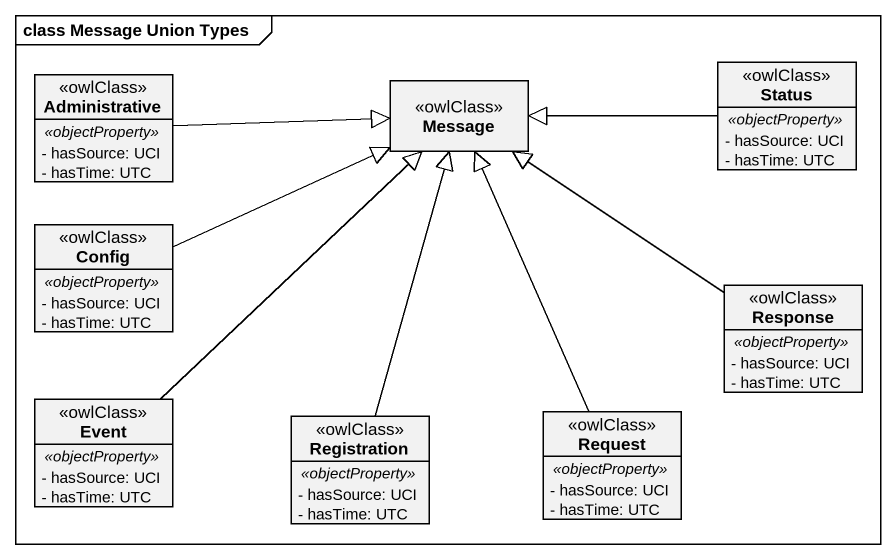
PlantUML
@startuml
mainframe class Message Union Types
hide circle
hide empty members
skinparam classAttributeIconSize 0
class Administrative <<owlClass>> {
  .. <<objectProperty>> ..
  - hasSource: UCI
  - hasTime: UTC
}
class Message <<owlClass>>
class Status <<owlClass>> {
  .. <<objectProperty>> ..
  - hasSource: UCI
  - hasTime: UTC
}
class Config <<owlClass>> {
  .. <<objectProperty>> ..
  - hasSource: UCI
  - hasTime: UTC
}
class Response <<owlClass>> {
  .. <<objectProperty>> ..
  - hasSource: UCI
  - hasTime: UTC
}
class Event <<owlClass>> {
  .. <<objectProperty>> ..
  - hasSource: UCI
  - hasTime: UTC
}
class Registration <<owlClass>> {
  .. <<objectProperty>> ..
  - hasSource: UCI
  - hasTime: UTC
}
class Request <<owlClass>> {
  .. <<objectProperty>> ..
  - hasSource: UCI
  - hasTime: UTC
}
Administrative -right-|> Message
Status -left-|> Message
Config -right-|> Message
Response -up-|> Message
Event -up-|> Message
Registration -up-|> Message
Request -up-|> Message
@enduml
